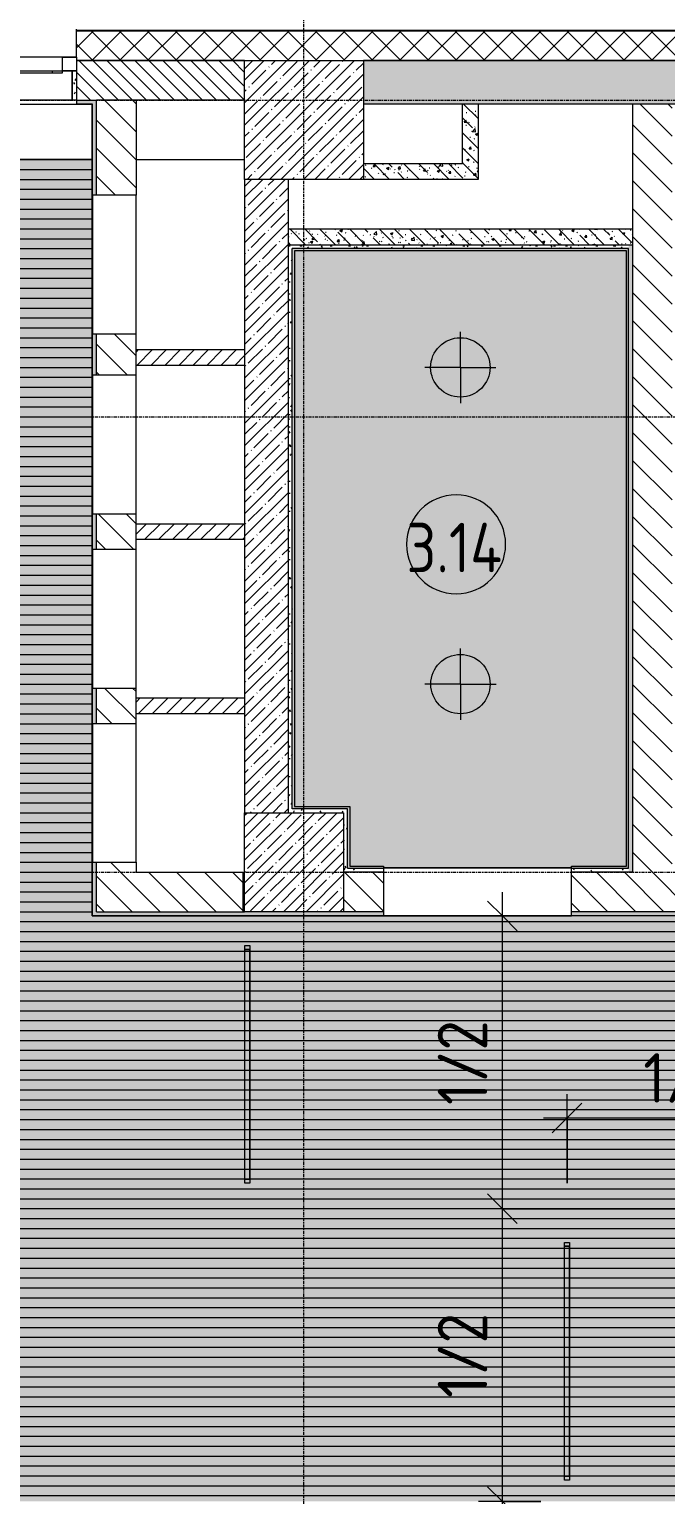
# Model space of a CAD drawing. Header units: millimetres. Extents: x -3902 to 188078, y -8553 to 29000.
# Drawn here: x 12622 to 15837, y 7955 to 15358 of the extents above; entities that cross this region are included whole.
import ezdxf

# ---------------------------------------------------------------- set-up
doc = ezdxf.new("R2010")
doc.units = ezdxf.units.MM
doc.linetypes.add('Осевая', pattern=[31.75, 6.35, -4.7625, 15.875, -4.7625])
for name, color, linetype, lineweight in [('A-ANNO-DIMS', 7, 'Continuous', 9), ('A-ANNO-DIMS-100', 7, 'Continuous', 9), ('A-AREA-IDEN', 7, 'Continuous', 9), ('A-CLNG-PATT', 7, 'Continuous', 9), ('A-GLAZ', 7, 'Continuous', 9), ('A-GLAZ-1', 7, 'Continuous', 13), ('A-WALL', 7, 'Continuous', 9), ('I-WALL', 7, 'Continuous', 9), ('S-COLS', 7, 'Continuous', 9), ('Оси-2', 7, 'Осевая', 9)]:
    doc.layers.add(name, color=color, linetype=linetype, lineweight=lineweight)
for name, color, linetype, lineweight, true_color in [('A-ANNO-NOTE', 1, 'Continuous', 9, 0xff0000), ('A-CLNG-1', 7, 'Continuous', 9, 0xeaeaea), ('A-WALL-1', 7, 'Continuous', 9, 0x3c3c3c), ('A-WALL-FNSH-1', 7, 'Continuous', 9, 0x3c3c3c), ('E-LITE-EQPM-1', 7, 'Continuous', 9, 0xff8080), ('I-WALL-1', 7, 'Continuous', 9, 0x535353), ('S-COLS-1', 9, 'Continuous', 9, 0x808080), ('S-COLS-2', 7, 'Continuous', 9, 0x3c3c3c)]:
    doc.layers.add(name, color=color, linetype=linetype, lineweight=lineweight, true_color=true_color)
doc.layers.add('A-CLNG-PATT-1', color=7, linetype='Continuous', lineweight=9, transparency=1)
doc.styles.add('GOST Common_1', font='GOST_Common.ttf', dxfattribs={"width": 0.9, "height": 250})
doc.styles.add('ISOCPEUR', font='isocpeur.ttf', dxfattribs={"width": 0.9, "height": 250})
doc.dimstyles.new('ISO-2_5_0_9К_БОЛЬШОЙ', dxfattribs={"dimscale": 304.8, "dimtxt": 248.995294, "dimasz": 0.492126, "dimexe": 0.393701, "dimexo": 0.984252, "dimgap": 0, "dimtad": 1, "dimdec": 0, "dimrnd": 10, "dimzin": 0, "dimdsep": 46, "dimtxsty": 'ISOCPEUR', "dimblk1": 'OBLIQUE', "dimblk2": 'OBLIQUE', "dimsah": 1, "dimcen": 0.09, "dimdle": 0.393701, "dimazin": 0, "dimtfac": 1, "dimtdec": 4, "dimtix": 1, "dimtmove": 0, "dimatfit": 3, "dimfxl": 1, "dimtvp": 1, "dimtolj": 1, "dimtzin": 0, "dimarcsym": 2})
pattern_1 = [(135, (0, 0), (-70.71068, -70.71068), [])]
pattern_2 = [(135, (0, 0), (-75.43415, -75.43415), [106.68, -17.78, 3.556, -17.78]), (135, (0, 75.39), (-75.43415, -75.43415), []), (50, (0, 0), (127.5292, -11.1576), [13.335, -146.685]), (355, (0, 0), (-24.6697, 133.74), [10.668, -117.348]), (100.451, (10.63, -0.93), (102.8597, 122.5818), [11.333, -124.663]), (46.184, (0, 35.56), (189.7552, -29.4304), [20.002, -220.027]), (96.636, (15.81, 33.1), (166.1822, 173.1996), [17, -186.995]), (351.184, (0, 35.56), (166.184, 173.1976), [16.002, -176.022]), (21, (17.78, 26.67), (106.13027, -71.58603), [13.335, -146.685]), (326, (17.78, 26.67), (43.2619, 128.93175), [10.668, -117.348]), (71.451, (26.62, 20.7), (149.392, 57.34505), [11.333, -124.663]), (37.5, (0, 0), (2.16223, 59.18836), [3.353, -112.573, 3.353, -115.773, -117.792]), (37.5, (0, 0), (2.16223, 59.18836), [-235.052, 3.353, -114.44]), (7.5, (0, 0), (46.77386, 70.12615), [3.353, -64.567, 3.353, -109.906, -44.894]), (7.5, (0, 0), (46.77386, 70.12615), [-181.178, 3.353, -41.542]), (327.5, (-39.65, 0), (94.91367, -4.01009), [3.353, -41.097, 3.353, -135.331, -184.023]), (327.5, (-39.65, 0), (94.91367, -4.01009), [-183.134, 3.353, -180.67]), (317.5, (-57.43, 0), (103.69057, 17.79882), [3.353, -54.432, 3.353, -88.748, -130.683]), (317.5, (-57.43, 0), (103.69057, 17.79882), [-149.885, 3.353, -127.33])]
pattern_3 = [(45, (0, 0), (-57.02463, 57.02463), []), (45, (57.025, 0), (-57.02463, 57.02463), [100.806, -20.161, 3.353, -16.808])]
pattern_4 = [(45, (0, 0), (-35.35534, 35.35534), [])]
pattern_5 = [(0, (0, 0), (121.92, 30.48), [10.058, -81.382, 10.058, -81.382, -487.68]), (0, (0, 0), (121.92, 30.48), [-182.88, 10.058, -172.822, 10.058, -81.382, -213.36]), (0, (0, 0), (121.92, 30.48), [-457.2, 10.058, -50.902, 10.058, -142.342]), (120, (45.72, 15.24), (-87.356454, 90.345817), [10.058, -81.382, 10.058, -81.382, -487.68]), (120, (45.72, 15.24), (-87.356454, 90.345817), [-182.88, 10.058, -172.822, 10.058, -81.382, -213.36]), (120, (45.72, 15.24), (-87.356454, 90.345817), [-457.2, 10.058, -50.902, 10.058, -142.342]), (240, (60.96, 76.2), (-34.563546, -120.825817), [10.058, -81.382, 10.058, -81.382, -487.68]), (240, (60.96, 76.2), (-34.563546, -120.825817), [-182.88, 10.058, -172.822, 10.058, -81.382, -213.36]), (240, (60.96, 76.2), (-34.563546, -120.825817), [-457.2, 10.058, -50.902, 10.058, -142.342])]

# ---------------------------------------------------------------- blocks, each defined once
blk = doc.blocks.new('BSC_Колонна _Прямоугольная - 600х600-V3-Сводный план потолка 3 этажа в осях 1-12')
at = {"layer": 'S-COLS-1'}
h = blk.add_hatch(dxfattribs=at)
h.set_pattern_fill('FP_4', color=256, style=0, pattern_type=2)
h.set_pattern_definition([(45, (-14010, -14900), (-57.02463, 57.02463), []), (45, (-13952.975, -14900), (-57.02463, 57.02463), [100.806, -20.161, 3.353, -16.808])])
h.paths.add_polyline_path([(-300, -300), (300, -300), (300, 300), (-300, 300)])
at = {"layer": 'S-COLS-2'}
for p, q in [((-300, 300), (300, 300)), ((-300, -300), (-300, 300)), ((300, 300), (300, -300)), ((300, -300), (-300, -300))]:
    blk.add_line(p, q, dxfattribs=at)
blk = doc.blocks.new('120_Окно_СКБ_2Ст - 120_Окно_СКБ_2Ст 3100х2500 _мал_створка слева_ 2-22446355-Сводный план потолка 3 этажа в осях 1-12')
at = {"layer": 'A-GLAZ'}
for p, q in [((1550, -57), (-1550, -57)), ((-1550, -127), (1550, -127))]:
    blk.add_line(p, q, dxfattribs=at)
at = {"layer": 'A-GLAZ-1'}
for p, q in [((-1550, -127), (-1550, -57)), ((-1550, -57), (-1480, -57)), ((-1480, -57), (-1480, -127)), ((650, -127), (650, -57)), ((650, -57), (720, -57)), ((720, -57), (720, -127)), ((1480, -127), (1480, -57)), ((1480, -57), (1550, -57)), ((1550, -57), (1550, -127)), ((-1480, -127), (-1550, -127)), ((-1480, -127), (-1480, -137)), ((-1480, -137), (650, -137)), ((-1430, -137), (-1430, -127)), ((600, -137), (600, -127)), ((720, -127), (650, -127)), ((650, -137), (650, -127)), ((720, -127), (720, -137)), ((720, -137), (1480, -137)), ((770, -137), (770, -127)), ((1430, -137), (1430, -127)), ((1550, -127), (1480, -127)), ((1480, -137), (1480, -127))]:
    blk.add_line(p, q, dxfattribs=at)
blk = doc.blocks.new('BSC_Колонна _Прямоугольная - 500х500-V14-Сводный план потолка 3 этажа в осях 1-12')
at = {"layer": 'S-COLS-1'}
h = blk.add_hatch(dxfattribs=at)
h.set_pattern_fill('FP_21', color=256, style=0, pattern_type=2)
h.set_pattern_definition([(45, (-13960, -11150), (-57.02463, 57.02463), []), (45, (-13902.975, -11150), (-57.02463, 57.02463), [100.806, -20.161, 3.353, -16.808])])
h.paths.add_polyline_path([(-250, -250), (250, -250), (250, 250), (-250, 250)])
at = {"layer": 'S-COLS-2'}
for p, q in [((-250, 250), (250, 250)), ((-250, -250), (-250, 250)), ((250, 250), (250, -250)), ((250, -250), (-250, -250))]:
    blk.add_line(p, q, dxfattribs=at)
blk = doc.blocks.new('Downlight - Strip - HOKASU OneLine LF-27634964-Сводный план потолка 3 этажа в осях 1-12')
at = {"layer": 'E-LITE-EQPM-1'}
for p, q in [((-600, -231.3), (-600, -205.9)), ((-600, -205.9), (-580.9, -205.9)), ((-580.9, -231.3), (-580.9, -205.9)), ((-580.9, -205.9), (581, -205.9)), ((-580.9, -205.9), (-580.9, -231.3)), ((-580.9, -231.3), (-580.9, -205.9)), ((-580.9, -205.9), (-580.9, -231.3)), ((-580.9, -205.9), (581, -205.9)), ((-580.9, -205.9), (581, -205.9)), ((581, -205.9), (581, -231.3)), ((581, -231.3), (581, -205.9)), ((581, -205.9), (600, -205.9)), ((581, -231.3), (581, -205.9)), ((581, -205.9), (581, -231.3)), ((600, -205.9), (600, -231.3)), ((-580.9, -231.3), (-600, -231.3)), ((581, -231.3), (-580.9, -231.3)), ((581, -231.3), (-580.9, -231.3)), ((-580.9, -231.3), (581, -231.3)), ((600, -231.3), (581, -231.3))]:
    blk.add_line(p, q, dxfattribs=at)
blk = doc.blocks.new('DIMBLOCK41-Сводный план потолка 3 этажа в осях 1-12')
at = {"layer": 'A-ANNO-DIMS-100'}
for p, q in [((15339.3, 9529), (15339.3, 9978.6)), ((15219.3, 9858.6), (16539.3, 9858.6)), ((15339.3, 9858.6), (15339.3, 9529)), ((16539.3, 9899.5), (16539.3, 9738.6)), ((16539.3, 9858.6), (16539.3, 9899.5))]:
    blk.add_line(p, q, dxfattribs=at)
at = {"layer": 'A-ANNO-DIMS-100', "lineweight": 20}
for p, q in [((15339.3, 9858.6), (15414.3, 9933.6)), ((16539.3, 9858.6), (16614.3, 9933.6)), ((15339.3, 9858.6), (15264.3, 9783.6)), ((16539.3, 9858.6), (16464.3, 9783.6))]:
    blk.add_line(p, q, dxfattribs=at)
at = {"layer": 'A-ANNO-DIMS-100', "color": 0, "insert": (15723.8, 10185.2), "char_height": 250, "width": 517.144, "attachment_point": 1, "line_spacing_factor": 1.149209, "style": 'ISOCPEUR'}
blk.add_mtext('1/2', dxfattribs=at)
blk = doc.blocks.new('_Oblique')
at = {"color": 0, "linetype": 'ByBlock', "lineweight": -2}
blk.add_line((-0.5, -0.5), (0.5, 0.5), dxfattribs=at)
blk = doc.blocks.new('DIMBLOCK43-Сводный план потолка 3 этажа в осях 1-12')
at = {"layer": 'A-ANNO-DIMS-100', "lineweight": 20}
for p, q in [((15012.4, 9399.5), (14937.4, 9474.5)), ((15012.4, 9399.5), (15087.4, 9324.5)), ((15012.4, 7920), (14937.4, 7995)), ((15012.4, 7920), (15087.4, 7845))]:
    blk.add_line(p, q, dxfattribs=at)
at = {"layer": 'A-ANNO-DIMS-100'}
for p, q in [((16039.3, 9399.5), (14892.4, 9399.5)), ((15012.4, 7800), (15012.4, 9399.5)), ((15012.4, 9399.5), (16039.3, 9399.5)), ((15206.3, 7920), (14892.4, 7920)), ((15012.4, 7920), (15206.3, 7920))]:
    blk.add_line(p, q, dxfattribs=at)
at = {"layer": 'A-ANNO-DIMS-100', "color": 0, "insert": (14685.8, 8444.3), "char_height": 250, "width": 517.144, "attachment_point": 1, "rotation": 90, "line_spacing_factor": 1.149209, "style": 'ISOCPEUR'}
blk.add_mtext('1/2', dxfattribs=at)
blk = doc.blocks.new('DIMBLOCK44-Сводный план потолка 3 этажа в осях 1-12')
at = {"layer": 'A-ANNO-DIMS-100'}
for p, q in [((15012.4, 9399.5), (15012.4, 10999)), ((15206.3, 10879), (14892.4, 10879)), ((15012.4, 10879), (15206.3, 10879)), ((16039.3, 9399.5), (14892.4, 9399.5)), ((15012.4, 9399.5), (16039.3, 9399.5))]:
    blk.add_line(p, q, dxfattribs=at)
at = {"layer": 'A-ANNO-DIMS-100', "lineweight": 20}
for p, q in [((15012.4, 10879), (14937.4, 10954)), ((15012.4, 10879), (15087.4, 10804)), ((15012.4, 9399.5), (14937.4, 9474.5)), ((15012.4, 9399.5), (15087.4, 9324.5))]:
    blk.add_line(p, q, dxfattribs=at)
at = {"layer": 'A-ANNO-DIMS-100', "color": 0, "insert": (14685.8, 9923.8), "char_height": 250, "width": 517.144, "attachment_point": 1, "rotation": 90, "line_spacing_factor": 1.149209, "style": 'ISOCPEUR'}
blk.add_mtext('1/2', dxfattribs=at)
blk = doc.blocks.new('Марка_Помещения - Номер-25198446-Сводный план потолка 3 этажа в осях 1-12')
at = {"layer": 'A-AREA-IDEN'}
for start, end in [(360, 180), (180, 360)]:
    blk.add_arc((0, 0), 2.5, start, end, dxfattribs=at)

msp = doc.modelspace()

# ---------------------------------------------------------------- hatches: boundary and pattern name
at = {"layer": 'A-ANNO-NOTE'}
msp.add_hatch(color=256, dxfattribs=at).paths.add_polyline_path([(38005.7, 7921), (38307.7, 7921), (38307.7, 10679), (37969, 10679), (37969, 11221), (38249, 11221), (38249, 11545.1), (38007.7, 11665.8), (38249, 11786.5), (38249, 11850.8), (38230, 11850.8), (38230, 11950.8), (38249, 11950.8), (38249, 12775), (38230, 12775), (38230, 12875), (38249, 12875), (38249, 14979), (33631, 14979), (33631, 14579), (32989, 14579), (32989, 14959), (31782.2, 14959), (31782.2, 13759), (20231, 13759), (20231, 10879), (12939.3, 10879), (12939.3, 14700), (6781, 14699.8), (6781, 14579), (6139, 14579), (6139, 14700), (5661, 14699.5), (5661, 13999), (3109, 13999), (3109, 14959), (411, 14959), (411, 14679), (111, 14679), (111, 11421), (411, 11421), (411, 10879), (111, 10879), (111, 8521), (1271, 8521), (1271, 7921), (37394.1, 7921)])
at = {"layer": 'A-CLNG-PATT'}
h = msp.add_hatch(dxfattribs=at)
h.set_pattern_fill('FP_31', color=256, style=0, pattern_type=2)
h.set_pattern_definition([(0, (19315, 11450), (0, -50), [])])
h.paths.add_polyline_path([(38005.7, 7921), (38307.7, 7921), (38307.7, 10679), (37969, 10679), (37969, 11221), (38249, 11221), (38249, 11545.1), (38007.7, 11665.8), (38249, 11786.5), (38249, 11850.8), (38230, 11850.8), (38230, 11950.8), (38249, 11950.8), (38249, 12775), (38230, 12775), (38230, 12875), (38249, 12875), (38249, 14979), (33631, 14979), (33631, 14579), (32989, 14579), (32989, 14959), (31782.2, 14959), (31782.2, 13759), (20231, 13759), (20231, 10879), (12939.3, 10879), (12939.3, 14700), (6781, 14699.8), (6781, 14579), (6139, 14579), (6139, 14700), (5661, 14699.5), (5661, 13999), (3109, 13999), (3109, 14959), (411, 14959), (411, 14679), (111, 14679), (111, 11421), (411, 11421), (411, 10879), (111, 10879), (111, 8521), (1271, 8521), (1271, 7921), (37394.1, 7921)])
h.paths.add_polyline_path([(20441.9, 9201.5), (20395.1, 9213), (20352.4, 9235.4), (20316.3, 9267.4), (20288.9, 9307.1), (20271.8, 9352.1), (20266, 9400), (20271.8, 9447.9), (20288.9, 9492.9), (20316.3, 9532.6), (20352.4, 9564.6), (20395.1, 9587), (20441.9, 9598.5), (20490.1, 9598.5), (20536.9, 9587), (20579.6, 9564.6), (20615.7, 9532.6), (20643.1, 9492.9), (20660.2, 9447.9), (20666, 9400), (20660.2, 9352.1), (20643.1, 9307.1), (20615.7, 9267.4), (20579.6, 9235.4), (20536.9, 9213), (20490.1, 9201.5)])
h.paths.add_polyline_path([(20441.9, 13340.5), (20395.1, 13352), (20352.4, 13374.4), (20316.3, 13406.4), (20288.9, 13446.1), (20271.8, 13491.1), (20266, 13539), (20271.8, 13586.9), (20288.9, 13631.9), (20316.3, 13671.6), (20352.4, 13703.6), (20395.1, 13726), (20441.9, 13737.5), (20490.1, 13737.5), (20536.9, 13726), (20579.6, 13703.6), (20615.7, 13671.6), (20643.1, 13631.9), (20660.2, 13586.9), (20666, 13539), (20660.2, 13491.1), (20643.1, 13446.1), (20615.7, 13406.4), (20579.6, 13374.4), (20536.9, 13352), (20490.1, 13340.5)])
h.paths.add_polyline_path([(335.1, 13860.5), (286.9, 13860.5), (240.1, 13872), (197.4, 13894.4), (161.3, 13926.4), (133.9, 13966.1), (116.8, 14011.1), (111, 14059), (116.8, 14106.9), (133.9, 14151.9), (161.3, 14191.6), (197.4, 14223.6), (240.1, 14246), (286.9, 14257.5), (335.1, 14257.5), (381.9, 14246), (424.6, 14223.6), (460.7, 14191.6), (488.1, 14151.9), (505.2, 14106.9), (511, 14059), (505.2, 14011.1), (488.1, 13966.1), (460.7, 13926.4), (424.6, 13894.4), (381.9, 13872), (335.6, 13860.6)])
at = {"layer": 'A-CLNG-PATT-1'}
h = msp.add_hatch(color=256, dxfattribs=at)
h.paths.add_polyline_path([(38005.7, 7921), (38307.7, 7921), (38307.7, 10679), (37969, 10679), (37969, 11221), (38249, 11221), (38249, 11545.1), (38007.7, 11665.8), (38249, 11786.5), (38249, 11850.8), (38230, 11850.8), (38230, 11950.8), (38249, 11950.8), (38249, 12775), (38230, 12775), (38230, 12875), (38249, 12875), (38249, 14979), (33631, 14979), (33631, 14579), (32989, 14579), (32989, 14959), (31782.2, 14959), (31782.2, 13759), (20231, 13759), (20231, 10879), (12939.3, 10879), (12939.3, 14700), (6781, 14699.8), (6781, 14579), (6139, 14579), (6139, 14700), (5661, 14699.5), (5661, 13999), (3109, 13999), (3109, 14959), (411, 14959), (411, 14679), (111, 14679), (111, 11421), (411, 11421), (411, 10879), (111, 10879), (111, 8521), (1271, 8521), (1271, 7921), (37394.1, 7921)])
h.paths.add_polyline_path([(20441.9, 9201.5), (20395.1, 9213), (20352.4, 9235.4), (20316.3, 9267.4), (20288.9, 9307.1), (20271.8, 9352.1), (20266, 9400), (20271.8, 9447.9), (20288.9, 9492.9), (20316.3, 9532.6), (20352.4, 9564.6), (20395.1, 9587), (20441.9, 9598.5), (20490.1, 9598.5), (20536.9, 9587), (20579.6, 9564.6), (20615.7, 9532.6), (20643.1, 9492.9), (20660.2, 9447.9), (20666, 9400), (20660.2, 9352.1), (20643.1, 9307.1), (20615.7, 9267.4), (20579.6, 9235.4), (20536.9, 9213), (20490.1, 9201.5)])
h.paths.add_polyline_path([(20441.9, 13340.5), (20395.1, 13352), (20352.4, 13374.4), (20316.3, 13406.4), (20288.9, 13446.1), (20271.8, 13491.1), (20266, 13539), (20271.8, 13586.9), (20288.9, 13631.9), (20316.3, 13671.6), (20352.4, 13703.6), (20395.1, 13726), (20441.9, 13737.5), (20490.1, 13737.5), (20536.9, 13726), (20579.6, 13703.6), (20615.7, 13671.6), (20643.1, 13631.9), (20660.2, 13586.9), (20666, 13539), (20660.2, 13491.1), (20643.1, 13446.1), (20615.7, 13406.4), (20579.6, 13374.4), (20536.9, 13352), (20490.1, 13340.5)])
h.paths.add_polyline_path([(335.1, 13860.5), (286.9, 13860.5), (240.1, 13872), (197.4, 13894.4), (161.3, 13926.4), (133.9, 13966.1), (116.8, 14011.1), (111, 14059), (116.8, 14106.9), (133.9, 14151.9), (161.3, 14191.6), (197.4, 14223.6), (240.1, 14246), (286.9, 14257.5), (335.1, 14257.5), (381.9, 14246), (424.6, 14223.6), (460.7, 14191.6), (488.1, 14151.9), (505.2, 14106.9), (511, 14059), (505.2, 14011.1), (488.1, 13966.1), (460.7, 13926.4), (424.6, 13894.4), (381.9, 13872), (335.6, 13860.6)])
msp.add_hatch(color=256, dxfattribs=at).paths.add_polyline_path([(15361, 11121), (15361, 11131), (15639, 11131), (15639, 14239), (13962, 14239), (13962, 11431), (14241, 11431), (14241, 11131), (14411, 11131), (14411, 11121)])
at = {"layer": 'A-WALL'}
h = msp.add_hatch(dxfattribs=at)
h.set_pattern_fill('FP_9', color=256, style=0, pattern_type=2)
h.set_pattern_definition([(45, (0, 0), (-70.71068, 70.71068), []), (135, (0, 0), (-70.71068, -70.71068), [])])
h.paths.add_polyline_path([(38307.7, 15200), (38307.7, 15350), (37810, 15350), (37810, 15200)])
h.paths.add_polyline_path([(34660, 15200), (35410, 15200), (35410, 15350), (34660, 15350), (34660, 15214)])
h.paths.add_polyline_path([(33724.5, 15200), (33760, 15200), (33760, 15350), (33610, 15350), (33610, 15200)])
h.paths.add_polyline_path([(32110, 15200), (32110, 15350), (12860, 15350), (12860, 15200), (31278.1, 15200)])
h.paths.add_polyline_path([(9760, 15200), (9760, 15350), (9160, 15350), (9160, 15200), (9260.8, 15200)])
h.paths.add_polyline_path([(8260, 15200), (8260, 15350), (7660, 15350), (7660, 15200)])
h.paths.add_polyline_path([(6760, 15200), (6760, 15350), (40, 15350), (40, 15293), (-110, 15293), (-110, 15200), (6202.9, 15200)])
h.paths.add_polyline_path([(33112.9, 15200), (33240, 15200), (33240, 15350), (33010, 15350), (33010, 15200)])
h = msp.add_hatch(dxfattribs=at)
h.set_pattern_fill('FP_7', color=256, style=0, pattern_type=2)
h.set_pattern_definition([(135, (0, 0), (-35.35534, -35.35534), [])])
h.paths.add_polyline_path([(12941.3, 15000), (13710, 15000), (13710, 15200), (12860, 15200), (12860, 15000), (12930.4, 15000)])
h.paths.add_polyline_path([(5560, 15000), (6160, 15000), (6160, 15200), (4660, 15200), (4660, 15000)])
h.paths.add_polyline_path([(9160, 15000), (9760, 15000), (9760, 15200), (9160, 15200), (9160, 15148)])
h.paths.add_polyline_path([(7660, 15000), (8260, 15000), (8260, 15200), (7660, 15200), (7660, 15148)])
at = {"layer": 'I-WALL'}
h = msp.add_hatch(dxfattribs=at)
h.set_pattern_fill('FP_10', color=256, style=0, pattern_type=2)
h.set_pattern_definition(pattern_3)
h.paths.add_polyline_path([(21492.7, 14980), (21910, 14980), (21910, 15200), (18710.3, 15200), (18710.3, 14980), (20269.5, 14980)])
h.paths.add_polyline_path([(14810, 14980), (18110.3, 14980), (18110.3, 15200), (14310, 15200), (14310, 14980)])
h.paths.add_polyline_path([(32110, 14980), (32110, 15200), (30610, 15200), (30610, 14980), (31781.2, 14980)])
h.paths.add_polyline_path([(30010, 14980), (30010, 15200), (26410, 15200), (26410, 14980), (28831.8, 14980)])
h.paths.add_polyline_path([(25810, 14980), (25810, 15200), (22510, 15200), (22510, 14980), (23939, 14980)])
h = msp.add_hatch(dxfattribs=at)
h.set_pattern_fill('FP_30', color=256, style=0, pattern_type=2)
h.set_pattern_definition(pattern_5)
h.paths.add_polyline_path([(12860, 15000), (12860, 15148), (12840, 15148), (12840, 15000)])
h = msp.add_hatch(dxfattribs=at)
h.set_pattern_fill('FP_30', color=256, style=0, pattern_type=2)
h.set_pattern_definition(pattern_5)
h.paths.add_polyline_path([(12930.4, 14980), (12941.3, 14980), (12941.3, 15000), (12860, 15000), (12860, 14980)])
h.paths.add_polyline_path([(9260.8, 14980), (9760, 14980), (9760, 15000), (9160, 15000), (9160, 14980)])
h.paths.add_polyline_path([(8260, 14980), (8260, 15000), (7660, 15000), (7660, 14980)])
h = msp.add_hatch(dxfattribs=at)
h.set_pattern_fill('FP_30', color=256, style=0, pattern_type=2)
h.set_pattern_definition(pattern_5)
h.paths.add_polyline_path([(12941.3, 10880), (12961.3, 10880), (12961.3, 11150), (12941.3, 11150)])
h.paths.add_polyline_path([(12941.3, 11850), (12961.3, 11850), (12961.3, 12030), (12941.3, 12030)])
h.paths.add_polyline_path([(12941.3, 12730), (12961.3, 12730), (12961.3, 12910), (12941.3, 12910)])
h.paths.add_polyline_path([(12961.3, 13610), (12961.3, 13819.9), (12941.3, 13819.9), (12941.3, 13610)])
h.paths.add_polyline_path([(12961.3, 14519.9), (12961.3, 15000), (12941.3, 15000), (12941.3, 14519.9)])
h = msp.add_hatch(dxfattribs=at)
h.set_pattern_fill('FP_8', color=256, style=0, pattern_type=2)
h.set_pattern_definition(pattern_1)
h.paths.add_polyline_path([(12961.3, 11100), (13161.3, 11100), (13161.3, 11150), (12961.3, 11150)])
h.paths.add_polyline_path([(13161.3, 11850), (13161.3, 12030), (12961.3, 12030), (12961.3, 11850)])
h.paths.add_polyline_path([(12961.3, 12730), (13161.3, 12730), (13161.3, 12910), (12961.3, 12910)])
h.paths.add_polyline_path([(12961.3, 13610), (13161.3, 13610), (13161.3, 13819.9), (12961.3, 13819.9)])
h.paths.add_polyline_path([(12961.3, 14519.9), (13161.3, 14519.9), (13161.3, 15000), (12961.3, 15000)])
h = msp.add_hatch(dxfattribs=at)
h.set_pattern_fill('FP_15', color=256, style=0, pattern_type=2)
h.set_pattern_definition(pattern_2)
h.paths.add_polyline_path([(14890, 14680), (14890, 14980), (14810, 14980), (14810, 14680)])
h = msp.add_hatch(dxfattribs=at)
h.set_pattern_fill('FP_8', color=256, style=0, pattern_type=2)
h.set_pattern_definition(pattern_1)
h.paths.add_polyline_path([(15870, 11100), (15870, 14980), (15670, 14980), (15670, 11100)])
h = msp.add_hatch(dxfattribs=at)
h.set_pattern_fill('FP_15', color=256, style=0, pattern_type=2)
h.set_pattern_definition(pattern_2)
h.paths.add_polyline_path([(14890, 14600), (14890, 14680), (14310, 14680), (14310, 14600)])
h = msp.add_hatch(dxfattribs=at)
h.set_pattern_fill('FP_10', color=256, style=0, pattern_type=2)
h.set_pattern_definition(pattern_3)
h.paths.add_polyline_path([(13931, 11400), (13931, 14600), (13711, 14600), (13711, 11400)])
h = msp.add_hatch(dxfattribs=at)
h.set_pattern_fill('FP_15', color=256, style=0, pattern_type=2)
h.set_pattern_definition(pattern_2)
h.paths.add_polyline_path([(15670, 14270), (15670, 14350), (13931, 14350), (13931, 14270), (15650, 14270)])
h = msp.add_hatch(dxfattribs=at)
h.set_pattern_fill('FP_30', color=256, style=0, pattern_type=2)
h.set_pattern_definition(pattern_5)
h.paths.add_polyline_path([(15650, 14250), (15650, 14270), (13931, 14270), (13931, 14250), (15376.7, 14250)])
h = msp.add_hatch(dxfattribs=at)
h.set_pattern_fill('FP_30', color=256, style=0, pattern_type=2)
h.set_pattern_definition(pattern_5)
h.paths.add_polyline_path([(13951, 11400), (13951, 14250), (13931, 14250), (13931, 11400)])
for points in [[(15650, 14239), (15650, 14250), (13951, 14250), (13951, 14239), (15639, 14239)], [(13951, 11420), (13962, 11420), (13962, 14239), (13951, 14239), (13951, 11615.2)], [(15650, 11131), (15650, 14239), (15639, 14239), (15639, 11131)], [(14241, 11420), (14241, 11431), (13962, 11431), (13962, 11420), (14230, 11420)], [(14230, 11120), (14241, 11120), (14241, 11420), (14230, 11420), (14230, 11400)]]:
    msp.add_hatch(color=256, dxfattribs=at).paths.add_polyline_path(points)
h = msp.add_hatch(dxfattribs=at)
h.set_pattern_fill('FP_30', color=256, style=0, pattern_type=2)
h.set_pattern_definition(pattern_5)
h.paths.add_polyline_path([(15650, 11100), (15670, 11100), (15670, 14270), (15650, 14270), (15650, 11120)])
h = msp.add_hatch(dxfattribs=at)
h.set_pattern_fill('FP_20', color=256, style=0, pattern_type=2)
h.set_pattern_definition(pattern_4)
h.paths.add_polyline_path([(13711, 13660), (13711, 13740), (13161.3, 13740), (13161.3, 13660)])
h = msp.add_hatch(dxfattribs=at)
h.set_pattern_fill('FP_20', color=256, style=0, pattern_type=2)
h.set_pattern_definition(pattern_4)
h.paths.add_polyline_path([(13711, 12780), (13711, 12860), (13161.3, 12860), (13161.3, 12780)])
h = msp.add_hatch(dxfattribs=at)
h.set_pattern_fill('FP_20', color=256, style=0, pattern_type=2)
h.set_pattern_definition(pattern_4)
h.paths.add_polyline_path([(13711, 11900), (13711, 11980), (13161.3, 11980), (13161.3, 11900)])
h = msp.add_hatch(dxfattribs=at)
h.set_pattern_fill('FP_30', color=256, style=0, pattern_type=2)
h.set_pattern_definition(pattern_5)
h.paths.add_polyline_path([(14230, 11400), (14230, 11420), (13951, 11420), (13951, 11400), (14210, 11400)])
h = msp.add_hatch(dxfattribs=at)
h.set_pattern_fill('FP_30', color=256, style=0, pattern_type=2)
h.set_pattern_definition(pattern_5)
h.paths.add_polyline_path([(14210, 11100), (14230, 11100), (14230, 11400), (14210, 11400)])
h = msp.add_hatch(dxfattribs=at)
h.set_pattern_fill('FP_30', color=256, style=0, pattern_type=2)
h.set_pattern_definition(pattern_5)
h.paths.add_polyline_path([(15650, 11100), (15650, 11120), (15361, 11120), (15361, 11100), (15376.7, 11100)])
h.paths.add_polyline_path([(14230, 11100), (14411, 11100), (14411, 11120), (14230, 11120)])
h = msp.add_hatch(color=256, dxfattribs=at)
h.paths.add_polyline_path([(15650, 11120), (15650, 11131), (15361, 11131), (15361, 11120), (15376.7, 11120)])
h.paths.add_polyline_path([(14411, 11120), (14411, 11131), (14241, 11131), (14241, 11120)])
h = msp.add_hatch(dxfattribs=at)
h.set_pattern_fill('FP_8', color=256, style=0, pattern_type=2)
h.set_pattern_definition(pattern_1)
h.paths.add_polyline_path([(12961.3, 10900), (13701, 10900), (13701, 11100), (12961.3, 11100)])
h = msp.add_hatch(dxfattribs=at)
h.set_pattern_fill('FP_8', color=256, style=0, pattern_type=2)
h.set_pattern_definition(pattern_1)
h.paths.add_polyline_path([(19710, 10900), (19710, 11100), (16910, 11100), (16910, 10900), (19046.3, 10900)])
h.paths.add_polyline_path([(15960, 10900), (15960, 11100), (15361, 11100), (15361, 10900), (15376.7, 10900)])
h.paths.add_polyline_path([(14411, 10900), (14411, 11100), (14210, 11100), (14210, 10900)])
h = msp.add_hatch(dxfattribs=at)
h.set_pattern_fill('FP_30', color=256, style=0, pattern_type=2)
h.set_pattern_definition(pattern_5)
h.paths.add_polyline_path([(20230, 10880), (20230, 10900), (16910, 10900), (16910, 10880), (20210, 10880)])
h.paths.add_polyline_path([(15960, 10880), (15960, 10900), (15361, 10900), (15361, 10880), (15376.7, 10880)])
h.paths.add_polyline_path([(14411, 10880), (14411, 10900), (12961.3, 10900), (12961.3, 10880), (14210, 10880)])

# ---------------------------------------------------------------- linework, layer by layer
at = {"layer": 'A-ANNO-NOTE'}
for p, q in [((12939.3, 14700), (6781, 14699.8)), ((12939.3, 10879), (12939.3, 14700)), ((14800, 13650), (14800, 13830)), ((14800, 13650), (14620, 13650)), ((14800, 13650), (14800, 13470)), ((14800, 13650), (14980, 13650)), ((14800.5, 12050), (14800.5, 12230)), ((14800.5, 12050), (14620.5, 12050)), ((14800.5, 12050), (14800.5, 11870)), ((14800.5, 12050), (14980.5, 12050)), ((20231, 10879), (12939.3, 10879))]:
    msp.add_line(p, q, dxfattribs=at)
for centre in [(14800, 13650), (14800.5, 12050)]:
    msp.add_circle(centre, 150, dxfattribs=at)
at = {"layer": 'A-CLNG-1'}
for p in [(12939.3, 14700), (20231, 10879)]:
    msp.add_line(p, (12939.3, 10879), dxfattribs=at)
at = {"layer": 'A-WALL'}
for p, q in [((12860, 15353), (32110, 15353)), ((12860, 15350), (32110, 15350)), ((12860, 15200), (13710, 15200)), ((13710, 15200), (12860, 15200)), ((14310, 15200), (18110.3, 15200)), ((12860, 15000), (12961.3, 15000)), ((12941.3, 14980), (12860, 14980)), ((12860, 14980), (12941.3, 14980)), ((12961.3, 14519.9), (12961.3, 15000)), ((13931, 11400), (13931, 14600)), ((13931, 14270), (15670, 14270)), ((15650, 14250), (13951, 14250)), ((13951, 11420), (13951, 14250)), ((15650, 11120), (15650, 14250)), ((12961.3, 13610), (12961.3, 13819.9)), ((13161.3, 13610), (13161.3, 13819.9)), ((12961.3, 12730), (12961.3, 12910)), ((13161.3, 12730), (13161.3, 12910)), ((12961.3, 11850), (12961.3, 12030)), ((13161.3, 11850), (13161.3, 12030)), ((14230, 11420), (13951, 11420)), ((14230, 11120), (14230, 11400)), ((14230, 11120), (14411, 11120)), ((14411, 11100), (14210, 11100)), ((15670, 11100), (15361, 11100)), ((14411, 10900), (14210, 10900)), ((15960, 10900), (15361, 10900)), ((12940.3, 10879), (12940.3, 10880))]:
    msp.add_line(p, q, dxfattribs=at)
at = {"layer": 'A-WALL-1'}
for p, q in [((12860, 15218), (12860, 15350)), ((21910, 15200), (14310, 15200)), ((12840, 15000), (12840, 15148)), ((12860, 15148), (12860, 14980)), ((12860, 15000), (12840, 15000)), ((12941.3, 14519.9), (12941.3, 14980)), ((13710, 15000), (12961.3, 15000)), ((13161.3, 15000), (13161.3, 14519.9)), ((16890, 14980), (14310, 14980)), ((14810, 14680), (14810, 14980)), ((14890, 14980), (14890, 14600)), ((15670, 14980), (15670, 11100)), ((14310, 14680), (14810, 14680)), ((13711, 11400), (13711, 14600)), ((14890, 14600), (14310, 14600)), ((13161.3, 14519.9), (12941.3, 14519.9)), ((13931, 14350), (15670, 14350)), ((12941.3, 13819.9), (13161.3, 13819.9)), ((12941.3, 13610), (12941.3, 13819.9)), ((13161.3, 13740), (13711, 13740)), ((13711, 13660), (13161.3, 13660)), ((13161.3, 13610), (12941.3, 13610)), ((12941.3, 12910), (13161.3, 12910)), ((12941.3, 12730), (12941.3, 12910)), ((13161.3, 12860), (13711, 12860)), ((13711, 12780), (13161.3, 12780)), ((13161.3, 12730), (12941.3, 12730)), ((12941.3, 12030), (13161.3, 12030)), ((12941.3, 11850), (12941.3, 12030)), ((13161.3, 11980), (13711, 11980)), ((13161.3, 11850), (12941.3, 11850)), ((13711, 11900), (13161.3, 11900)), ((12941.3, 11150), (13161.3, 11150)), ((12941.3, 10880), (12941.3, 11150)), ((12961.3, 10900), (12961.3, 11150)), ((13161.3, 11150), (13161.3, 11100)), ((14411, 11120), (14411, 10880)), ((15361, 10880), (15361, 11120)), ((15361, 11120), (15650, 11120)), ((13161.3, 11100), (13701, 11100)), ((13701, 11100), (13701, 10900)), ((12961.3, 10900), (13710, 10900)), ((15960, 10880), (15361, 10880))]:
    msp.add_line(p, q, dxfattribs=at)
at = {"layer": 'A-WALL-FNSH-1'}
for p, q in [((12860, 15350), (12860, 15358)), ((12839, 15000), (12839, 15148)), ((12840, 15000), (12839, 15000)), ((12860, 14979), (12860, 14980)), ((12941.3, 14979), (12860, 14979)), ((12939.3, 14700), (12939.3, 14980)), ((12940.3, 14980), (12940.3, 14519.9)), ((12940.3, 14519.9), (12939.3, 14519.9)), ((15639, 14239), (13962, 14239)), ((13962, 14239), (13962, 11431)), ((15639, 11131), (15639, 14239)), ((12939.3, 13819.9), (12940.3, 13819.9)), ((12940.3, 13819.9), (12940.3, 13610)), ((12940.3, 13610), (12939.3, 13610)), ((12939.3, 12910), (12940.3, 12910)), ((12940.3, 12910), (12940.3, 12730)), ((12940.3, 12730), (12939.3, 12730)), ((12939.3, 12030), (12940.3, 12030)), ((12940.3, 12030), (12940.3, 11850)), ((12940.3, 11850), (12939.3, 11850)), ((13962, 11431), (14241, 11431)), ((14230, 11400), (14230, 11420)), ((14241, 11431), (14241, 11131)), ((12939.3, 11150), (12940.3, 11150)), ((12940.3, 11150), (12940.3, 10880)), ((14241, 11131), (14411, 11131)), ((14411, 11131), (14411, 11120)), ((15361, 11120), (15361, 11131)), ((15361, 11131), (15639, 11131)), ((12940.3, 10880), (14411, 10880)), ((14411, 10880), (14411, 10879)), ((15361, 10879), (15361, 10880))]:
    msp.add_line(p, q, dxfattribs=at)
at = {"layer": 'I-WALL-1'}
for p, q in [((9760, 14979), (12860, 14979)), ((12840, 15000), (9780, 15000)), ((6781, 14700), (12941.3, 14700)), ((13161.3, 14700), (13710, 14700)), ((12940.3, 13819.9), (12940.3, 14519.9)), ((12941.3, 14519.9), (12941.3, 13819.9)), ((13161.3, 13819.9), (13161.3, 14519.9)), ((12940.3, 12910), (12940.3, 13610)), ((12941.3, 13610), (12941.3, 12910)), ((13161.3, 12910), (13161.3, 13610)), ((12940.3, 12030), (12940.3, 12730)), ((12941.3, 12730), (12941.3, 12030)), ((13161.3, 12030), (13161.3, 12730)), ((12940.3, 11150), (12940.3, 11850)), ((12941.3, 11850), (12941.3, 11150)), ((13161.3, 11150), (13161.3, 11850)), ((15361, 11121), (14411, 11121)), ((15361, 11120), (14411, 11120)), ((14411, 10880), (15361, 10880))]:
    msp.add_line(p, q, dxfattribs=at)
at = {"layer": 'Оси-2'}
for p, q in [((14010, 593.7), (14010, 24898.1)), ((-583.8, 15000), (35390, 15000)), ((-583.8, 13400), (35390, 13400)), ((-583.8, 11100), (35990, 11100)), ((-583.8, 10500), (35990, 10500))]:
    msp.add_line(p, q, dxfattribs=at)

# ---------------------------------------------------------------- block references
at = {"layer": 'A-AREA-IDEN', "xscale": 99.99999999999993, "yscale": 99.99999999999993, "zscale": 99.99999999999993}
msp.add_blockref('Марка_Помещения - Номер-25198446-Сводный план потолка 3 этажа в осях 1-12', (14778.7, 12756.2), dxfattribs=at)
at = {"layer": 'A-GLAZ'}
msp.add_blockref('120_Окно_СКБ_2Ст - 120_Окно_СКБ_2Ст 3100х2500 _мал_створка слева_ 2-22446355-Сводный план потолка 3 этажа в осях 1-12', (11310, 15275), dxfattribs=at)
at = {"layer": 'E-LITE-EQPM-1', "rotation": 89.9999999999999}
for p in [(13505.6, 10129), (15120.6, 8629)]:
    msp.add_blockref('Downlight - Strip - HOKASU OneLine LF-27634964-Сводный план потолка 3 этажа в осях 1-12', p, dxfattribs=at)
at = {"layer": 'S-COLS'}
for name, p in [('BSC_Колонна _Прямоугольная - 600х600-V3-Сводный план потолка 3 этажа в осях 1-12', (14010, 14900)), ('BSC_Колонна _Прямоугольная - 500х500-V14-Сводный план потолка 3 этажа в осях 1-12', (13960, 11150))]:
    msp.add_blockref(name, p, dxfattribs=at)

# ---------------------------------------------------------------- texts
at = {"layer": 'A-AREA-IDEN', "insert": (14527.8, 12864.8), "char_height": 250, "width": 627.721, "attachment_point": 1, "style": 'GOST Common_1'}
msp.add_mtext('3.14', dxfattribs=at)

# ---------------------------------------------------------------- dimensions: what is measured, and where the dimension line sits
at = {"layer": 'A-ANNO-DIMS'}
for base, p1, p2, picture, middle in [((15012.4, 10879), (16339.3, 9399.5), (14906.3, 10879), 'DIMBLOCK44-Сводный план потолка 3 этажа в осях 1-12', (14887.4, 10139.3)), ((15012.4, 9399.5), (14906.3, 7920), (16339.3, 9399.5), 'DIMBLOCK43-Сводный план потолка 3 этажа в осях 1-12', (14887.4, 8659.8))]:
    dim = msp.add_linear_dim(base=base, p1=p1, p2=p2, angle=90, text='1/2', dimstyle='ISO-2_5_0_9К_БОЛЬШОЙ', override={"dimpost": '<>', "dimfxl": 2059.659169}, dxfattribs=at)
    dim.commit()
    dim.dimension.update_dxf_attribs({"geometry": picture, "text_midpoint": middle})
dim = msp.add_linear_dim(base=(16539.3, 9858.6), p1=(15339.3, 9229), p2=(16539.3, 9599.5), text='1/2', dimstyle='ISO-2_5_0_9К_БОЛЬШОЙ', override={"dimpost": '<>', "dimfxl": 1255.894209}, dxfattribs=at)
dim.commit()
dim.dimension.update_dxf_attribs({"geometry": 'DIMBLOCK41-Сводный план потолка 3 этажа в осях 1-12', "text_midpoint": (15939.3, 9983.6)})

doc.saveas('drawing.dxf')
